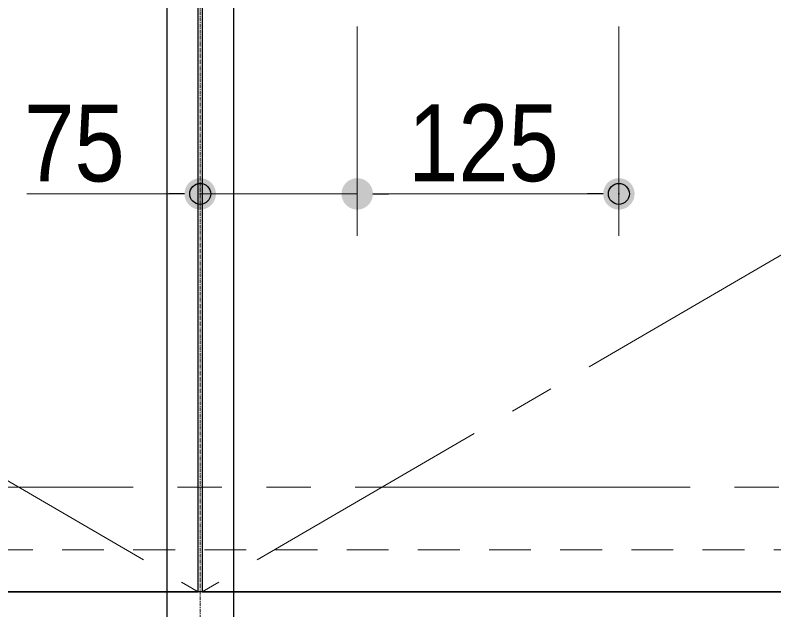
# Model space of a CAD drawing. Units: millimetres, scale not verified. Extents: x -6062 to 6062, y -3045 to 3045.
# Drawn here: x -4955.9 to -4593.5, y -1938.7 to -1654.7 of the extents above; entities that cross this region are included whole.
import ezdxf
from ezdxf.enums import TextEntityAlignment as Align

# ---------------------------------------------------------------- set-up
doc = ezdxf.new("R2010")
doc.units = ezdxf.units.MM
doc.header["$LTSCALE"] = 20
doc.header["$PDMODE"] = 32
doc.header["$PDSIZE"] = 10
for name, pattern in [('USER2', [1.7, 1, -0.7]), ('USER3', [2.91, 1.76, -0.4, 0.35, -0.4]), ('USER4', [9.172222, 5.997222, -1.058333, 1.058333, -1.058333]), ('USER5', [13.3, 8, -1.06, 1.06, -1.06, 1.06, -1.06])]:
    doc.linetypes.add(name, pattern=pattern)
for name, color, linetype, lineweight in [('0-1_2寸法-1', 7, 'Continuous', 15), ('0-2_0', 7, 'Continuous', 25), ('0-4_5ボウル・キャビネット', 7, 'Continuous', 15), ('0-5_2寸法-2', 7, 'Continuous', 15), ('0-8_4給排水', 7, 'Continuous', 30)]:
    doc.layers.add(name, color=color, linetype=linetype, lineweight=lineweight)
doc.layers.add('0-3_Defpoints', color=7, linetype='Continuous')
doc.styles.add('ＭＳ Ｐゴシック', font='')
doc.styles.get('ＭＳ Ｐゴシック').set_extended_font_data('MS PGothic')

# ---------------------------------------------------------------- blocks, each defined once
blk = doc.blocks.new('_Dot')
at = {"layer": '0-2_0'}
blk.add_line((-10, 0), (-20, 0), dxfattribs=at)
for points in [[(0, 0), (-3.09, 9.51), (-1.87, 9.82)], [(0, 0), (-1.87, 9.82), (-0.63, 9.98)], [(0, 0), (-0.63, 9.98), (0.63, 9.98)], [(0, 0), (0.63, 9.98), (1.87, 9.82)], [(0, 0), (1.87, 9.82), (3.09, 9.51)], [(0, 0), (-8.76, 4.82), (-8.09, 5.88)], [(0, 0), (-8.09, 5.88), (-7.29, 6.85)], [(0, 0), (-7.29, 6.85), (-6.37, 7.71)], [(0, 0), (-6.37, 7.71), (-5.36, 8.44)], [(0, 0), (-5.36, 8.44), (-4.26, 9.05)], [(0, 0), (-4.26, 9.05), (-3.09, 9.51)], [(0, 0), (3.09, 9.51), (4.26, 9.05)], [(0, 0), (4.26, 9.05), (5.36, 8.44)], [(0, 0), (5.36, 8.44), (6.37, 7.71)], [(0, 0), (6.37, 7.71), (7.29, 6.85)], [(0, 0), (7.29, 6.85), (8.09, 5.88)], [(0, 0), (8.09, 5.88), (8.76, 4.82)], [(0, 0), (-10, 0), (-9.92, 1.25)], [(0, 0), (-9.92, -1.25), (-10, 0)], [(0, 0), (-9.92, 1.25), (-9.69, 2.49)], [(0, 0), (-9.69, -2.49), (-9.92, -1.25)], [(0, 0), (-9.69, 2.49), (-9.3, 3.68)], [(0, 0), (-9.3, -3.68), (-9.69, -2.49)], [(0, 0), (-9.3, 3.68), (-8.76, 4.82)], [(0, 0), (-8.76, -4.82), (-9.3, -3.68)], [(0, 0), (-8.09, -5.88), (-8.76, -4.82)], [(0, 0), (-7.29, -6.85), (-8.09, -5.88)], [(0, 0), (-6.37, -7.71), (-7.29, -6.85)], [(0, 0), (-5.36, -8.44), (-6.37, -7.71)], [(0, 0), (-4.26, -9.05), (-5.36, -8.44)], [(0, 0), (-3.09, -9.51), (-4.26, -9.05)], [(0, 0), (-1.87, -9.82), (-3.09, -9.51)], [(0, 0), (-0.63, -9.98), (-1.87, -9.82)], [(0, 0), (0.63, -9.98), (-0.63, -9.98)], [(0, 0), (8.76, 4.82), (9.3, 3.68)], [(0, 0), (9.3, 3.68), (9.69, 2.49)], [(0, 0), (9.69, 2.49), (9.92, 1.25)], [(0, 0), (9.92, 1.25), (10, 0)], [(0, 0), (1.87, -9.82), (0.63, -9.98)], [(0, 0), (3.09, -9.51), (1.87, -9.82)], [(0, 0), (4.26, -9.05), (3.09, -9.51)], [(0, 0), (5.36, -8.44), (4.26, -9.05)], [(0, 0), (6.37, -7.71), (5.36, -8.44)], [(0, 0), (7.29, -6.85), (6.37, -7.71)], [(0, 0), (8.09, -5.88), (7.29, -6.85)], [(0, 0), (8.76, -4.82), (8.09, -5.88)], [(0, 0), (9.3, -3.68), (8.76, -4.82)], [(0, 0), (9.69, -2.49), (9.3, -3.68)], [(0, 0), (9.92, -1.25), (9.69, -2.49)], [(0, 0), (10, 0), (9.92, -1.25)]]:
    blk.add_solid(points, dxfattribs=at)
blk = doc.blocks.new('グループ-8')
at = {"layer": '0-8_4給排水', "linetype": 'USER3', "lineweight": 15}
blk.add_line((-61600, -20720), (-61600, -41500), dxfattribs=at)
at = {"layer": '0-8_4給排水'}
blk.add_lwpolyline([(-61920, -32154.7), (-61920, -40120), (-61280, -40120), (-61280, -30280)], dxfattribs=at)

msp = doc.modelspace()

# ---------------------------------------------------------------- linework, layer by layer
at = {"layer": '0-1_2寸法-1'}
for p, q in [((-4792.5, -1660), (-4792.5, -1760)), ((-4667.5, -1660), (-4667.5, -1760)), ((-4777.49, -1740), (-4682.51, -1740))]:
    msp.add_line(p, q, dxfattribs=at)
at = {"layer": '0-3_Defpoints'}
for p in [(-4867.5, -1740), (-4667.5, -1740)]:
    msp.add_point(p, dxfattribs=at)
at = {"layer": '0-4_5ボウル・キャビネット', "linetype": 'USER5'}
msp.add_line((-4367.5, -1880), (-5367.5, -1880), dxfattribs=at)
at = {"layer": '0-4_5ボウル・キャビネット', "linetype": 'USER2'}
msp.add_line((-4437.5, -1910), (-5297.5, -1910), dxfattribs=at)
at = {"layer": '0-4_5ボウル・キャビネット', "lineweight": 30}
for points in [[(-5317.5, -1330), (-4417.5, -1330), (-4417.5, -1930), (-5317.5, -1930)], [(-5315.5, -1410), (-5315.5, -1930), (-4868.5, -1930), (-4868.5, -1410)], [(-4419.5, -1410), (-4866.5, -1410), (-4866.5, -1930), (-4419.5, -1930)]]:
    msp.add_lwpolyline(points, close=True, dxfattribs=at)
at = {"layer": '0-4_5ボウル・キャビネット', "linetype": 'USER4'}
for points in [[(-4868.5, -1410), (-5315.5, -1670), (-4868.5, -1930)], [(-4866.5, -1410), (-4419.5, -1670), (-4866.5, -1930)]]:
    msp.add_lwpolyline(points, dxfattribs=at)
at = {"layer": '0-5_2寸法-2'}
for p, q in [((-4792.5, -1660), (-4792.5, -1760)), ((-4882.51, -1740), (-4950.34, -1740)), ((-4792.5, -1740), (-4867.5, -1740)), ((-4777.49, -1740), (-4762.49, -1740))]:
    msp.add_line(p, q, dxfattribs=at)

# ---------------------------------------------------------------- block references
at = {"layer": '0-1_2寸法-1', "xscale": 0.7503418, "yscale": 0.7503418, "rotation": 180}
msp.add_blockref('_Dot', (-4792.5, -1740), dxfattribs=at)
at = {"layer": '0-1_2寸法-1', "xscale": 0.7503418, "yscale": 0.7503418}
msp.add_blockref('_Dot', (-4667.5, -1740), dxfattribs=at)
at = {"layer": '0-5_2寸法-2', "xscale": 0.7503418, "yscale": 0.7503418}
msp.add_blockref('_Dot', (-4867.5, -1740), dxfattribs=at)
at = {"layer": '0-5_2寸法-2', "xscale": 0.7503418, "yscale": 0.7503418, "rotation": 180}
msp.add_blockref('_Dot', (-4792.5, -1740), dxfattribs=at)
at = {"layer": '0-8_4給排水', "xscale": 0.05, "yscale": 0.05}
msp.add_blockref('グループ-8', (-1787.5, 0), dxfattribs=at)

# ---------------------------------------------------------------- texts
at = {"layer": '0-1_2寸法-1', "style": 'ＭＳ Ｐゴシック', "width": 0.9}
msp.add_text('125', height=36.66, dxfattribs=at).set_placement((-4768.22, -1744.96), align=Align.BOTTOM_LEFT)
at = {"layer": '0-5_2寸法-2', "style": 'ＭＳ Ｐゴシック', "width": 0.9}
msp.add_text('75', height=36.66, dxfattribs=at).set_placement((-4951.6, -1745.06), align=Align.BOTTOM_LEFT)

doc.saveas('drawing.dxf')
